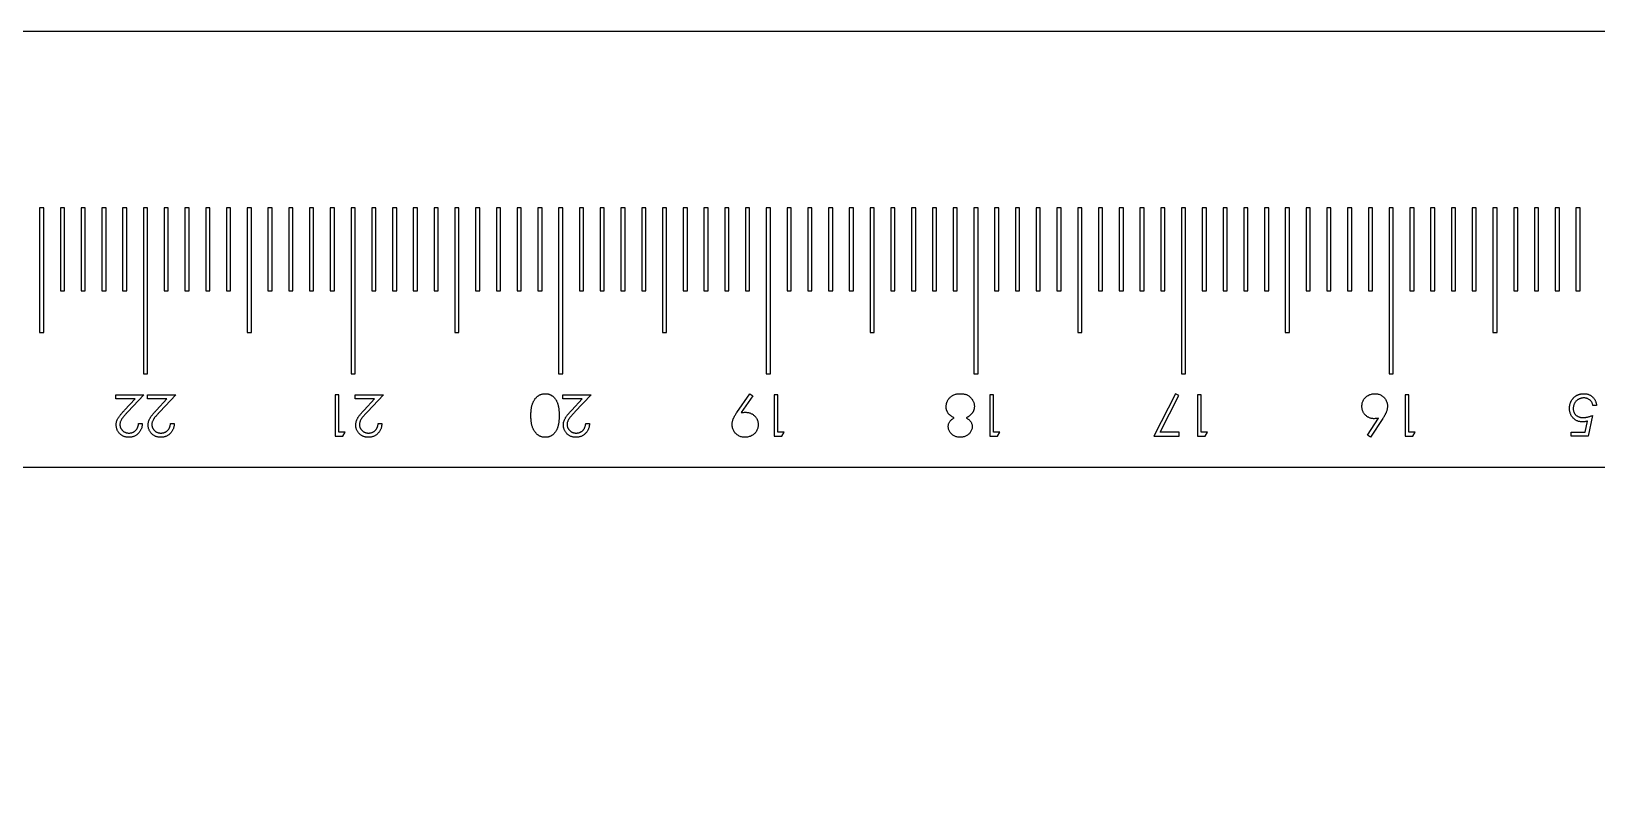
# Model space of a CAD drawing. Header units: millimetres. Extents: x -301 to -1, y -28 to 8.
# Drawn here: x -226.5 to -151.1, y -28.5 to 8.5 of the extents above; entities that cross this region are included whole.
import ezdxf

# ---------------------------------------------------------------- set-up
doc = ezdxf.new("R2010")
doc.units = ezdxf.units.MM
doc.layers.get('0').update_dxf_attribs({"linetype": 'CONTINUOUS'})

msp = doc.modelspace()

# ---------------------------------------------------------------- linework, layer by layer
for p, q in [((-222.436, -9.205), (-222.436, -9)), ((-222.436, -9), (-221.077, -9)), ((-221.077, -9), (-221.853, -9.828)), ((-220.897, -9.205), (-220.897, -9)), ((-220.897, -9), (-219.538, -9)), ((-219.538, -9), (-220.314, -9.828)), ((-210.897, -9.205), (-210.897, -9)), ((-210.897, -9), (-209.538, -9)), ((-209.538, -9), (-210.314, -9.828)), ((-200.897, -9.205), (-200.897, -9)), ((-200.897, -9), (-199.538, -9)), ((-199.538, -9), (-200.314, -9.828)), ((-192.513, -9.849), (-191.897, -8.949)), ((-191.897, -8.949), (-191.754, -9.048)), ((-221.505, -9.205), (-222.436, -9.205)), ((-222.006, -9.739), (-221.505, -9.205)), ((-219.967, -9.205), (-220.897, -9.205)), ((-220.467, -9.739), (-219.967, -9.205)), ((-209.967, -9.205), (-210.897, -9.205)), ((-210.467, -9.739), (-209.967, -9.205)), ((-199.967, -9.205), (-200.897, -9.205)), ((-200.467, -9.739), (-199.967, -9.205)), ((-191.754, -9.048), (-192.31, -9.861)), ((-151.103, -9.513), (-151.282, -9.513)), ((-221.333, -10.385), (-221.154, -10.385)), ((-219.795, -10.385), (-219.615, -10.385)), ((-209.795, -10.385), (-209.615, -10.385)), ((-199.795, -10.385), (-199.615, -10.385)), ((-162.138, -10.943), (-161.61, -10.135)), ((-161.403, -10.139), (-162, -11.051)), ((-151.653, -10.795), (-151.545, -10.269)), ((-151.308, -10), (-151.513, -11)), ((-162, -11.051), (-162.138, -10.943)), ((-152.333, -11), (-152.333, -10.795)), ((-152.333, -10.795), (-151.653, -10.795)), ((-151.513, -11), (-152.333, -11))]:
    msp.add_line(p, q)
for points in [[(-276, -12.5), (-276, -28.5), (-301, -28.5), (-301, -8), (-300.9, -8), (-300.9, 0), (-301, 0), (-301, 8.5), (-1, 8.5), (-1, 0), (-1.1, 0), (-1.1, -8), (-1, -8), (-1, -28.5), (-26, -28.5), (-26, -12.5)], [(-225.9, -6), (-225.9, 0), (-226.1, 0), (-226.1, -6)], [(-224.9, -4), (-224.9, 0), (-225.1, 0), (-225.1, -4)], [(-223.9, -4), (-223.9, 0), (-224.1, 0), (-224.1, -4)], [(-222.9, -4), (-222.9, 0), (-223.1, 0), (-223.1, -4)], [(-221.9, -4), (-221.9, 0), (-222.1, 0), (-222.1, -4)], [(-220.9, -8), (-220.9, 0), (-221.1, 0), (-221.1, -8)], [(-219.9, -4), (-219.9, 0), (-220.1, 0), (-220.1, -4)], [(-218.9, -4), (-218.9, 0), (-219.1, 0), (-219.1, -4)], [(-217.9, -4), (-217.9, 0), (-218.1, 0), (-218.1, -4)], [(-216.9, -4), (-216.9, 0), (-217.1, 0), (-217.1, -4)], [(-215.9, -6), (-215.9, 0), (-216.1, 0), (-216.1, -6)], [(-214.9, -4), (-214.9, 0), (-215.1, 0), (-215.1, -4)], [(-213.9, -4), (-213.9, 0), (-214.1, 0), (-214.1, -4)], [(-212.9, -4), (-212.9, 0), (-213.1, 0), (-213.1, -4)], [(-211.9, -4), (-211.9, 0), (-212.1, 0), (-212.1, -4)], [(-210.9, -8), (-210.9, 0), (-211.1, 0), (-211.1, -8)], [(-209.9, -4), (-209.9, 0), (-210.1, 0), (-210.1, -4)], [(-208.9, -4), (-208.9, 0), (-209.1, 0), (-209.1, -4)], [(-207.9, -4), (-207.9, 0), (-208.1, 0), (-208.1, -4)], [(-206.9, -4), (-206.9, 0), (-207.1, 0), (-207.1, -4)], [(-205.9, -6), (-205.9, 0), (-206.1, 0), (-206.1, -6)], [(-204.9, -4), (-204.9, 0), (-205.1, 0), (-205.1, -4)], [(-203.9, -4), (-203.9, 0), (-204.1, 0), (-204.1, -4)], [(-202.9, -4), (-202.9, 0), (-203.1, 0), (-203.1, -4)], [(-201.9, -4), (-201.9, 0), (-202.1, 0), (-202.1, -4)], [(-200.9, -8), (-200.9, 0), (-201.1, 0), (-201.1, -8)], [(-199.9, -4), (-199.9, 0), (-200.1, 0), (-200.1, -4)], [(-198.9, -4), (-198.9, 0), (-199.1, 0), (-199.1, -4)], [(-197.9, -4), (-197.9, 0), (-198.1, 0), (-198.1, -4)], [(-196.9, -4), (-196.9, 0), (-197.1, 0), (-197.1, -4)], [(-195.9, -6), (-195.9, 0), (-196.1, 0), (-196.1, -6)], [(-194.9, -4), (-194.9, 0), (-195.1, 0), (-195.1, -4)], [(-193.9, -4), (-193.9, 0), (-194.1, 0), (-194.1, -4)], [(-192.9, -4), (-192.9, 0), (-193.1, 0), (-193.1, -4)], [(-191.9, -4), (-191.9, 0), (-192.1, 0), (-192.1, -4)], [(-190.9, -8), (-190.9, 0), (-191.1, 0), (-191.1, -8)], [(-189.9, -4), (-189.9, 0), (-190.1, 0), (-190.1, -4)], [(-188.9, -4), (-188.9, 0), (-189.1, 0), (-189.1, -4)], [(-187.9, -4), (-187.9, 0), (-188.1, 0), (-188.1, -4)], [(-186.9, -4), (-186.9, 0), (-187.1, 0), (-187.1, -4)], [(-185.9, -6), (-185.9, 0), (-186.1, 0), (-186.1, -6)], [(-184.9, -4), (-184.9, 0), (-185.1, 0), (-185.1, -4)], [(-183.9, -4), (-183.9, 0), (-184.1, 0), (-184.1, -4)], [(-182.9, -4), (-182.9, 0), (-183.1, 0), (-183.1, -4)], [(-181.9, -4), (-181.9, 0), (-182.1, 0), (-182.1, -4)], [(-180.9, -8), (-180.9, 0), (-181.1, 0), (-181.1, -8)], [(-179.9, -4), (-179.9, 0), (-180.1, 0), (-180.1, -4)], [(-178.9, -4), (-178.9, 0), (-179.1, 0), (-179.1, -4)], [(-177.9, -4), (-177.9, 0), (-178.1, 0), (-178.1, -4)], [(-176.9, -4), (-176.9, 0), (-177.1, 0), (-177.1, -4)], [(-175.9, -6), (-175.9, 0), (-176.1, 0), (-176.1, -6)], [(-174.9, -4), (-174.9, 0), (-175.1, 0), (-175.1, -4)], [(-173.9, -4), (-173.9, 0), (-174.1, 0), (-174.1, -4)], [(-172.9, -4), (-172.9, 0), (-173.1, 0), (-173.1, -4)], [(-171.9, -4), (-171.9, 0), (-172.1, 0), (-172.1, -4)], [(-170.9, -8), (-170.9, 0), (-171.1, 0), (-171.1, -8)], [(-169.9, -4), (-169.9, 0), (-170.1, 0), (-170.1, -4)], [(-168.9, -4), (-168.9, 0), (-169.1, 0), (-169.1, -4)], [(-167.9, -4), (-167.9, 0), (-168.1, 0), (-168.1, -4)], [(-166.9, -4), (-166.9, 0), (-167.1, 0), (-167.1, -4)], [(-165.9, -6), (-165.9, 0), (-166.1, 0), (-166.1, -6)], [(-164.9, -4), (-164.9, 0), (-165.1, 0), (-165.1, -4)], [(-163.9, -4), (-163.9, 0), (-164.1, 0), (-164.1, -4)], [(-162.9, -4), (-162.9, 0), (-163.1, 0), (-163.1, -4)], [(-161.9, -4), (-161.9, 0), (-162.1, 0), (-162.1, -4)], [(-160.9, -8), (-160.9, 0), (-161.1, 0), (-161.1, -8)], [(-159.9, -4), (-159.9, 0), (-160.1, 0), (-160.1, -4)], [(-158.9, -4), (-158.9, 0), (-159.1, 0), (-159.1, -4)], [(-157.9, -4), (-157.9, 0), (-158.1, 0), (-158.1, -4)], [(-156.9, -4), (-156.9, 0), (-157.1, 0), (-157.1, -4)], [(-155.9, -6), (-155.9, 0), (-156.1, 0), (-156.1, -6)], [(-154.9, -4), (-154.9, 0), (-155.1, 0), (-155.1, -4)], [(-153.9, -4), (-153.9, 0), (-154.1, 0), (-154.1, -4)], [(-152.9, -4), (-152.9, 0), (-153.1, 0), (-153.1, -4)], [(-151.9, -4), (-151.9, 0), (-152.1, 0), (-152.1, -4)], [(-211.502, -11), (-211.385, -10.795), (-211.692, -10.795), (-211.692, -9), (-211.872, -9), (-211.872, -11)], [(-190.348, -11), (-190.231, -10.795), (-190.538, -10.795), (-190.538, -9), (-190.718, -9), (-190.718, -11)], [(-179.964, -11), (-179.846, -10.795), (-180.154, -10.795), (-180.154, -9), (-180.333, -9), (-180.333, -11)], [(-171.205, -11), (-171.205, -10.795), (-172.132, -10.795), (-171.23, -9.034), (-171.385, -8.949), (-172.436, -11)], [(-169.964, -11), (-169.846, -10.795), (-170.154, -10.795), (-170.154, -9), (-170.333, -9), (-170.333, -11)], [(-159.964, -11), (-159.846, -10.795), (-160.154, -10.795), (-160.154, -9), (-160.333, -9), (-160.333, -11)]]:
    msp.add_lwpolyline(points, close=True)
for points, knots in [([(-202.436, -9.999), (-202.436, -9.969), (-202.435, -9.909), (-202.431, -9.822), (-202.424, -9.74), (-202.414, -9.662), (-202.402, -9.589), (-202.386, -9.522), (-202.368, -9.458), (-202.347, -9.4), (-202.323, -9.345), (-202.297, -9.295), (-202.27, -9.247), (-202.24, -9.203), (-202.208, -9.162), (-202.173, -9.126), (-202.136, -9.092), (-202.098, -9.062), (-202.058, -9.035), (-202.017, -9.012), (-201.974, -8.993), (-201.93, -8.977), (-201.886, -8.964), (-201.84, -8.955), (-201.793, -8.949), (-201.762, -8.949), (-201.746, -8.949)], [0, 0, 0, 0, 0.0650633, 0.1267732, 0.1855158, 0.2407647, 0.2929798, 0.3422504, 0.3889193, 0.4327757, 0.4746284, 0.5147747, 0.5536059, 0.5914264, 0.6280281, 0.6638036, 0.6989843, 0.7335915, 0.7676285, 0.8012083, 0.8342638, 0.8669807, 0.8997197, 0.9327019, 0.9661759, 1, 1, 1, 1]), ([(-201.746, -8.949), (-201.73, -8.949), (-201.699, -8.95), (-201.653, -8.955), (-201.608, -8.964), (-201.564, -8.976), (-201.522, -8.991), (-201.48, -9.01), (-201.44, -9.033), (-201.401, -9.058), (-201.364, -9.088), (-201.329, -9.12), (-201.296, -9.157), (-201.265, -9.196), (-201.236, -9.239), (-201.209, -9.285), (-201.184, -9.335), (-201.162, -9.388), (-201.142, -9.446), (-201.124, -9.509), (-201.11, -9.578), (-201.098, -9.651), (-201.088, -9.731), (-201.082, -9.815), (-201.077, -9.906), (-201.077, -9.967), (-201.077, -9.999)], [0, 0, 0, 0, 0.033787, 0.066622, 0.099285, 0.131361, 0.163585, 0.196104, 0.228902, 0.262158, 0.295991, 0.330218, 0.36506, 0.400951, 0.43762, 0.475708, 0.515381, 0.556414, 0.599765, 0.646424, 0.696431, 0.749782, 0.806573, 0.867436, 0.931887, 1, 1, 1, 1]), ([(-182.284, -9.168), (-182.269, -9.151), (-182.237, -9.116), (-182.183, -9.071), (-182.123, -9.033), (-182.059, -9.002), (-181.989, -8.978), (-181.915, -8.961), (-181.836, -8.951), (-181.782, -8.949), (-181.754, -8.949)], [0, 0, 0, 0, 0.119283, 0.237093, 0.354796, 0.474576, 0.59746, 0.724926, 0.858883, 1, 1, 1, 1]), ([(-181.754, -8.949), (-181.727, -8.949), (-181.674, -8.951), (-181.598, -8.959), (-181.527, -8.975), (-181.461, -8.995), (-181.4, -9.022), (-181.345, -9.056), (-181.293, -9.095), (-181.248, -9.141), (-181.208, -9.189), (-181.173, -9.239), (-181.144, -9.291), (-181.119, -9.343), (-181.1, -9.397), (-181.087, -9.453), (-181.079, -9.509), (-181.077, -9.547), (-181.077, -9.566)], [0, 0, 0, 0, 0.078556, 0.152863, 0.22356, 0.290375, 0.355403, 0.418291, 0.480389, 0.543073, 0.604924, 0.664398, 0.721943, 0.778375, 0.83383, 0.888861, 0.944089, 1, 1, 1, 1]), ([(-162.41, -9.561), (-162.409, -9.533), (-162.408, -9.478), (-162.392, -9.398), (-162.367, -9.322), (-162.332, -9.25), (-162.288, -9.184), (-162.234, -9.125), (-162.173, -9.073), (-162.103, -9.029), (-162.029, -8.993), (-161.95, -8.968), (-161.869, -8.952), (-161.813, -8.95), (-161.785, -8.949)], [0, 0, 0, 0, 0.0859479, 0.1691252, 0.2503991, 0.3322897, 0.4133643, 0.4941723, 0.5760217, 0.660757, 0.7457831, 0.8300436, 0.9140275, 1, 1, 1, 1]), ([(-161.785, -8.949), (-161.758, -8.95), (-161.705, -8.951), (-161.627, -8.967), (-161.551, -8.992), (-161.48, -9.026), (-161.413, -9.07), (-161.354, -9.122), (-161.301, -9.182), (-161.258, -9.25), (-161.224, -9.323), (-161.198, -9.399), (-161.183, -9.477), (-161.181, -9.531), (-161.179, -9.558)], [0, 0, 0, 0, 0.084335, 0.167052, 0.249566, 0.33274, 0.415915, 0.497828, 0.580373, 0.6646, 0.749467, 0.83251, 0.915639, 1, 1, 1, 1]), ([(-152.41, -9.653), (-152.41, -9.637), (-152.409, -9.605), (-152.405, -9.557), (-152.398, -9.51), (-152.388, -9.464), (-152.375, -9.419), (-152.359, -9.375), (-152.34, -9.332), (-152.319, -9.29), (-152.296, -9.25), (-152.27, -9.212), (-152.242, -9.177), (-152.212, -9.144), (-152.18, -9.113), (-152.146, -9.085), (-152.11, -9.059), (-152.072, -9.036), (-152.033, -9.015), (-151.991, -8.998), (-151.949, -8.983), (-151.904, -8.97), (-151.859, -8.961), (-151.811, -8.954), (-151.763, -8.949), (-151.729, -8.949), (-151.713, -8.949)], [0, 0, 0, 0, 0.044014, 0.087434, 0.130118, 0.172554, 0.214555, 0.256298, 0.298438, 0.340849, 0.382715, 0.423924, 0.464246, 0.504074, 0.543862, 0.583567, 0.623094, 0.663229, 0.703551, 0.743938, 0.784541, 0.82575, 0.867757, 0.910745, 0.954914, 1, 1, 1, 1]), ([(-151.713, -8.949), (-151.693, -8.949), (-151.654, -8.95), (-151.596, -8.958), (-151.541, -8.97), (-151.488, -8.987), (-151.438, -9.009), (-151.39, -9.037), (-151.344, -9.068), (-151.301, -9.105), (-151.262, -9.146), (-151.227, -9.19), (-151.195, -9.237), (-151.168, -9.286), (-151.145, -9.339), (-151.127, -9.394), (-151.112, -9.452), (-151.106, -9.492), (-151.103, -9.513)], [0, 0, 0, 0, 0.0654211, 0.1287084, 0.1902361, 0.2507244, 0.3106372, 0.3707664, 0.4316147, 0.493523, 0.5558835, 0.6173424, 0.678668, 0.7407114, 0.8029854, 0.8668026, 0.9323472, 1, 1, 1, 1]), ([(-222.41, -10.457), (-222.409, -10.429), (-222.407, -10.374), (-222.391, -10.293), (-222.365, -10.214), (-222.334, -10.151), (-222.303, -10.1), (-222.275, -10.058), (-222.242, -10.012), (-222.204, -9.964), (-222.162, -9.912), (-222.114, -9.857), (-222.062, -9.799), (-222.025, -9.76), (-222.006, -9.739)], [0, 0, 0, 0, 0.098702, 0.195672, 0.292422, 0.391343, 0.444462, 0.504229, 0.570352, 0.642546, 0.722288, 0.807921, 0.90047, 1, 1, 1, 1]), ([(-220.872, -10.457), (-220.871, -10.429), (-220.869, -10.374), (-220.853, -10.293), (-220.827, -10.214), (-220.796, -10.151), (-220.765, -10.1), (-220.737, -10.058), (-220.704, -10.012), (-220.666, -9.964), (-220.623, -9.912), (-220.576, -9.857), (-220.523, -9.799), (-220.486, -9.76), (-220.467, -9.739)], [0, 0, 0, 0, 0.098702, 0.195672, 0.292422, 0.391343, 0.444462, 0.504229, 0.570352, 0.642546, 0.722288, 0.807921, 0.90047, 1, 1, 1, 1]), ([(-210.872, -10.457), (-210.871, -10.429), (-210.869, -10.374), (-210.853, -10.293), (-210.827, -10.214), (-210.796, -10.151), (-210.765, -10.1), (-210.737, -10.058), (-210.704, -10.012), (-210.666, -9.964), (-210.623, -9.912), (-210.576, -9.857), (-210.523, -9.799), (-210.486, -9.76), (-210.467, -9.739)], [0, 0, 0, 0, 0.098702, 0.195672, 0.292422, 0.391343, 0.444462, 0.504229, 0.570352, 0.642546, 0.722288, 0.807921, 0.90047, 1, 1, 1, 1]), ([(-200.872, -10.457), (-200.871, -10.429), (-200.869, -10.374), (-200.853, -10.293), (-200.827, -10.214), (-200.796, -10.151), (-200.765, -10.1), (-200.737, -10.058), (-200.704, -10.012), (-200.666, -9.964), (-200.623, -9.912), (-200.576, -9.857), (-200.523, -9.799), (-200.486, -9.76), (-200.467, -9.739)], [0, 0, 0, 0, 0.098702, 0.195672, 0.292422, 0.391343, 0.444462, 0.504229, 0.570352, 0.642546, 0.722288, 0.807921, 0.90047, 1, 1, 1, 1]), ([(-182.436, -9.583), (-182.435, -9.563), (-182.435, -9.525), (-182.427, -9.469), (-182.416, -9.414), (-182.399, -9.361), (-182.377, -9.31), (-182.351, -9.261), (-182.321, -9.213), (-182.297, -9.183), (-182.284, -9.168)], [0, 0, 0, 0, 0.128158, 0.253673, 0.377325, 0.499385, 0.622918, 0.745839, 0.871395, 1, 1, 1, 1]), ([(-182.049, -10.114), (-182.066, -10.106), (-182.098, -10.089), (-182.143, -10.062), (-182.185, -10.034), (-182.223, -10.006), (-182.259, -9.976), (-182.29, -9.945), (-182.319, -9.914), (-182.344, -9.881), (-182.365, -9.848), (-182.384, -9.813), (-182.4, -9.778), (-182.413, -9.741), (-182.424, -9.703), (-182.431, -9.664), (-182.435, -9.623), (-182.436, -9.596), (-182.436, -9.583)], [0, 0, 0, 0, 0.0795248, 0.1551, 0.2272198, 0.2959105, 0.3620559, 0.4255201, 0.4858127, 0.5444947, 0.6014596, 0.6578406, 0.7139745, 0.769468, 0.82613, 0.8828854, 0.9407009, 1, 1, 1, 1]), ([(-181.077, -9.566), (-181.077, -9.58), (-181.078, -9.608), (-181.082, -9.649), (-181.09, -9.689), (-181.1, -9.728), (-181.113, -9.765), (-181.129, -9.802), (-181.148, -9.838), (-181.17, -9.873), (-181.195, -9.906), (-181.224, -9.939), (-181.256, -9.97), (-181.292, -10.001), (-181.332, -10.031), (-181.375, -10.06), (-181.422, -10.088), (-181.455, -10.105), (-181.472, -10.114)], [0, 0, 0, 0, 0.058854, 0.116315, 0.172675, 0.22878, 0.28458, 0.340257, 0.39663, 0.453507, 0.512318, 0.572648, 0.636022, 0.702363, 0.771483, 0.844184, 0.92007, 1, 1, 1, 1]), ([(-161.817, -10.154), (-161.837, -10.153), (-161.877, -10.152), (-161.936, -10.144), (-161.992, -10.131), (-162.046, -10.112), (-162.098, -10.088), (-162.147, -10.058), (-162.194, -10.023), (-162.238, -9.983), (-162.278, -9.94), (-162.314, -9.893), (-162.344, -9.844), (-162.368, -9.792), (-162.387, -9.738), (-162.4, -9.681), (-162.409, -9.622), (-162.41, -9.582), (-162.41, -9.561)], [0, 0, 0, 0, 0.065231, 0.128405, 0.190067, 0.250943, 0.311546, 0.372863, 0.435024, 0.499072, 0.563091, 0.62551, 0.68668, 0.747283, 0.808563, 0.870742, 0.934341, 1, 1, 1, 1]), ([(-161.179, -9.558), (-161.18, -9.578), (-161.182, -9.62), (-161.191, -9.684), (-161.207, -9.749), (-161.224, -9.804), (-161.242, -9.85), (-161.257, -9.886), (-161.276, -9.924), (-161.297, -9.964), (-161.32, -10.005), (-161.345, -10.048), (-161.373, -10.093), (-161.393, -10.123), (-161.403, -10.139)], [0, 0, 0, 0, 0.097818, 0.199726, 0.305276, 0.415811, 0.474472, 0.537274, 0.603657, 0.674299, 0.749834, 0.828598, 0.912378, 1, 1, 1, 1]), ([(-151.781, -10.308), (-151.803, -10.307), (-151.847, -10.306), (-151.911, -10.297), (-151.973, -10.283), (-152.031, -10.263), (-152.086, -10.237), (-152.138, -10.205), (-152.187, -10.168), (-152.233, -10.124), (-152.275, -10.077), (-152.311, -10.026), (-152.342, -9.972), (-152.367, -9.915), (-152.387, -9.854), (-152.4, -9.79), (-152.409, -9.723), (-152.41, -9.677), (-152.41, -9.653)], [0, 0, 0, 0, 0.065808, 0.129394, 0.190894, 0.251281, 0.310815, 0.370371, 0.430768, 0.492881, 0.555104, 0.616067, 0.677256, 0.73826, 0.800762, 0.864778, 0.931045, 1, 1, 1, 1]), ([(-151.723, -9.154), (-151.74, -9.154), (-151.774, -9.155), (-151.824, -9.162), (-151.871, -9.173), (-151.917, -9.19), (-151.962, -9.21), (-152.003, -9.235), (-152.044, -9.265), (-152.082, -9.298), (-152.117, -9.335), (-152.147, -9.375), (-152.173, -9.417), (-152.194, -9.462), (-152.211, -9.508), (-152.222, -9.557), (-152.229, -9.608), (-152.23, -9.643), (-152.231, -9.661)], [0, 0, 0, 0, 0.064207, 0.126425, 0.18768, 0.248216, 0.308305, 0.369661, 0.431699, 0.495947, 0.559758, 0.622295, 0.683911, 0.745092, 0.80674, 0.869087, 0.93329, 1, 1, 1, 1]), ([(-152.231, -9.661), (-152.23, -9.677), (-152.23, -9.709), (-152.224, -9.754), (-152.213, -9.798), (-152.199, -9.839), (-152.18, -9.878), (-152.158, -9.915), (-152.131, -9.949), (-152.1, -9.981), (-152.066, -10.01), (-152.028, -10.034), (-151.988, -10.055), (-151.946, -10.073), (-151.9, -10.086), (-151.852, -10.096), (-151.801, -10.101), (-151.766, -10.102), (-151.748, -10.103)], [0, 0, 0, 0, 0.065351, 0.127916, 0.18836, 0.247216, 0.30563, 0.36377, 0.422661, 0.482687, 0.5433, 0.604118, 0.664965, 0.727413, 0.791468, 0.858055, 0.927037, 1, 1, 1, 1]), ([(-151.282, -9.513), (-151.286, -9.494), (-151.295, -9.457), (-151.314, -9.406), (-151.336, -9.36), (-151.363, -9.319), (-151.396, -9.283), (-151.433, -9.251), (-151.474, -9.223), (-151.52, -9.199), (-151.568, -9.178), (-151.619, -9.165), (-151.671, -9.155), (-151.706, -9.154), (-151.723, -9.154)], [0, 0, 0, 0, 0.094687, 0.181994, 0.264377, 0.34218, 0.418618, 0.496509, 0.577369, 0.661511, 0.746733, 0.831258, 0.915206, 1, 1, 1, 1]), ([(-221.806, -11.051), (-221.828, -11.051), (-221.871, -11.05), (-221.934, -11.041), (-221.994, -11.028), (-222.051, -11.008), (-222.104, -10.983), (-222.154, -10.952), (-222.201, -10.917), (-222.244, -10.875), (-222.283, -10.83), (-222.317, -10.782), (-222.346, -10.733), (-222.37, -10.682), (-222.387, -10.628), (-222.401, -10.573), (-222.408, -10.515), (-222.41, -10.477), (-222.41, -10.457)], [0, 0, 0, 0, 0.069475, 0.136517, 0.200789, 0.26383, 0.325735, 0.387291, 0.449509, 0.512968, 0.576275, 0.63758, 0.697903, 0.757172, 0.816599, 0.876653, 0.93729, 1, 1, 1, 1]), ([(-221.853, -9.828), (-221.871, -9.847), (-221.908, -9.885), (-221.959, -9.941), (-222.005, -9.992), (-222.046, -10.039), (-222.082, -10.083), (-222.113, -10.122), (-222.138, -10.158), (-222.165, -10.199), (-222.192, -10.25), (-222.214, -10.312), (-222.228, -10.376), (-222.23, -10.419), (-222.231, -10.441)], [0, 0, 0, 0, 0.110803, 0.212829, 0.306101, 0.390647, 0.466924, 0.534481, 0.593587, 0.644557, 0.7362, 0.825024, 0.911986, 1, 1, 1, 1]), ([(-222.231, -10.441), (-222.23, -10.454), (-222.23, -10.481), (-222.223, -10.521), (-222.214, -10.559), (-222.2, -10.595), (-222.182, -10.631), (-222.16, -10.664), (-222.135, -10.696), (-222.105, -10.727), (-222.073, -10.755), (-222.039, -10.779), (-222.003, -10.8), (-221.965, -10.817), (-221.926, -10.83), (-221.884, -10.839), (-221.841, -10.845), (-221.812, -10.846), (-221.797, -10.846)], [0, 0, 0, 0, 0.061965, 0.122122, 0.180988, 0.239933, 0.299906, 0.359989, 0.421776, 0.486576, 0.551535, 0.615018, 0.677259, 0.73973, 0.80305, 0.866495, 0.931973, 1, 1, 1, 1]), ([(-221.154, -10.385), (-221.155, -10.408), (-221.157, -10.455), (-221.168, -10.523), (-221.183, -10.589), (-221.205, -10.65), (-221.232, -10.709), (-221.265, -10.764), (-221.303, -10.816), (-221.347, -10.864), (-221.394, -10.908), (-221.445, -10.947), (-221.499, -10.979), (-221.555, -11.006), (-221.614, -11.026), (-221.675, -11.041), (-221.74, -11.05), (-221.784, -11.051), (-221.806, -11.051)], [0, 0, 0, 0, 0.068791, 0.135103, 0.198979, 0.261904, 0.323495, 0.385195, 0.446969, 0.509765, 0.572251, 0.633405, 0.693251, 0.752583, 0.812579, 0.873275, 0.93555, 1, 1, 1, 1]), ([(-221.797, -10.846), (-221.781, -10.846), (-221.751, -10.845), (-221.705, -10.839), (-221.662, -10.83), (-221.621, -10.816), (-221.582, -10.8), (-221.545, -10.779), (-221.51, -10.754), (-221.477, -10.725), (-221.447, -10.694), (-221.421, -10.658), (-221.398, -10.62), (-221.377, -10.579), (-221.361, -10.535), (-221.348, -10.487), (-221.338, -10.437), (-221.335, -10.402), (-221.333, -10.385)], [0, 0, 0, 0, 0.064439, 0.126547, 0.186887, 0.245878, 0.304041, 0.362191, 0.420976, 0.48066, 0.5406, 0.600689, 0.661936, 0.724443, 0.789038, 0.856314, 0.926352, 1, 1, 1, 1]), ([(-220.268, -11.051), (-220.29, -11.051), (-220.333, -11.05), (-220.396, -11.041), (-220.455, -11.028), (-220.512, -11.008), (-220.565, -10.983), (-220.615, -10.952), (-220.663, -10.917), (-220.705, -10.875), (-220.744, -10.83), (-220.778, -10.782), (-220.807, -10.733), (-220.831, -10.682), (-220.849, -10.628), (-220.862, -10.573), (-220.87, -10.515), (-220.871, -10.477), (-220.872, -10.457)], [0, 0, 0, 0, 0.069475, 0.136517, 0.200789, 0.26383, 0.325735, 0.387291, 0.449509, 0.512968, 0.576275, 0.63758, 0.697903, 0.757172, 0.816599, 0.876653, 0.93729, 1, 1, 1, 1]), ([(-220.314, -9.828), (-220.333, -9.847), (-220.369, -9.885), (-220.421, -9.941), (-220.467, -9.992), (-220.508, -10.039), (-220.543, -10.083), (-220.574, -10.122), (-220.6, -10.158), (-220.627, -10.199), (-220.653, -10.25), (-220.676, -10.312), (-220.69, -10.376), (-220.691, -10.419), (-220.692, -10.441)], [0, 0, 0, 0, 0.110803, 0.212829, 0.306101, 0.390647, 0.466924, 0.534481, 0.593587, 0.644557, 0.7362, 0.825024, 0.911986, 1, 1, 1, 1]), ([(-220.692, -10.441), (-220.692, -10.454), (-220.691, -10.481), (-220.685, -10.521), (-220.675, -10.559), (-220.662, -10.595), (-220.644, -10.631), (-220.622, -10.664), (-220.596, -10.696), (-220.567, -10.727), (-220.535, -10.755), (-220.501, -10.779), (-220.465, -10.8), (-220.427, -10.817), (-220.387, -10.83), (-220.346, -10.839), (-220.303, -10.845), (-220.273, -10.846), (-220.258, -10.846)], [0, 0, 0, 0, 0.061965, 0.122122, 0.180988, 0.239933, 0.299906, 0.359989, 0.421776, 0.486576, 0.551535, 0.615018, 0.677259, 0.73973, 0.80305, 0.866495, 0.931973, 1, 1, 1, 1]), ([(-219.615, -10.385), (-219.617, -10.408), (-219.619, -10.455), (-219.63, -10.523), (-219.645, -10.589), (-219.667, -10.65), (-219.694, -10.709), (-219.726, -10.764), (-219.765, -10.816), (-219.808, -10.864), (-219.855, -10.908), (-219.906, -10.947), (-219.96, -10.979), (-220.016, -11.006), (-220.075, -11.026), (-220.137, -11.041), (-220.201, -11.05), (-220.245, -11.051), (-220.268, -11.051)], [0, 0, 0, 0, 0.068791, 0.135103, 0.198979, 0.261904, 0.323495, 0.385195, 0.446969, 0.509765, 0.572251, 0.633405, 0.693251, 0.752583, 0.812579, 0.873275, 0.93555, 1, 1, 1, 1]), ([(-220.258, -10.846), (-220.243, -10.846), (-220.212, -10.845), (-220.167, -10.839), (-220.124, -10.83), (-220.083, -10.816), (-220.044, -10.8), (-220.007, -10.779), (-219.972, -10.754), (-219.939, -10.725), (-219.909, -10.694), (-219.882, -10.658), (-219.859, -10.62), (-219.839, -10.579), (-219.822, -10.535), (-219.81, -10.487), (-219.8, -10.437), (-219.797, -10.402), (-219.795, -10.385)], [0, 0, 0, 0, 0.064439, 0.126547, 0.186887, 0.245878, 0.304041, 0.362191, 0.420976, 0.48066, 0.5406, 0.600689, 0.661936, 0.724443, 0.789038, 0.856314, 0.926352, 1, 1, 1, 1]), ([(-210.268, -11.051), (-210.29, -11.051), (-210.333, -11.05), (-210.396, -11.041), (-210.455, -11.028), (-210.512, -11.008), (-210.565, -10.983), (-210.615, -10.952), (-210.663, -10.917), (-210.705, -10.875), (-210.744, -10.83), (-210.778, -10.782), (-210.807, -10.733), (-210.831, -10.682), (-210.849, -10.628), (-210.862, -10.573), (-210.87, -10.515), (-210.871, -10.477), (-210.872, -10.457)], [0, 0, 0, 0, 0.069475, 0.136517, 0.200789, 0.26383, 0.325735, 0.387291, 0.449509, 0.512968, 0.576275, 0.63758, 0.697903, 0.757172, 0.816599, 0.876653, 0.93729, 1, 1, 1, 1]), ([(-210.314, -9.828), (-210.333, -9.847), (-210.369, -9.885), (-210.421, -9.941), (-210.467, -9.992), (-210.508, -10.039), (-210.543, -10.083), (-210.574, -10.122), (-210.6, -10.158), (-210.627, -10.199), (-210.653, -10.25), (-210.676, -10.312), (-210.69, -10.376), (-210.691, -10.419), (-210.692, -10.441)], [0, 0, 0, 0, 0.110803, 0.212829, 0.306101, 0.390647, 0.466924, 0.534481, 0.593587, 0.644557, 0.7362, 0.825024, 0.911986, 1, 1, 1, 1]), ([(-210.692, -10.441), (-210.692, -10.454), (-210.691, -10.481), (-210.685, -10.521), (-210.675, -10.559), (-210.662, -10.595), (-210.644, -10.631), (-210.622, -10.664), (-210.596, -10.696), (-210.567, -10.727), (-210.535, -10.755), (-210.501, -10.779), (-210.465, -10.8), (-210.427, -10.817), (-210.387, -10.83), (-210.346, -10.839), (-210.303, -10.845), (-210.273, -10.846), (-210.258, -10.846)], [0, 0, 0, 0, 0.061965, 0.122122, 0.180988, 0.239933, 0.299906, 0.359989, 0.421776, 0.486576, 0.551535, 0.615018, 0.677259, 0.73973, 0.80305, 0.866495, 0.931973, 1, 1, 1, 1]), ([(-209.615, -10.385), (-209.617, -10.408), (-209.619, -10.455), (-209.63, -10.523), (-209.645, -10.589), (-209.667, -10.65), (-209.694, -10.709), (-209.726, -10.764), (-209.765, -10.816), (-209.808, -10.864), (-209.855, -10.908), (-209.906, -10.947), (-209.96, -10.979), (-210.016, -11.006), (-210.075, -11.026), (-210.137, -11.041), (-210.201, -11.05), (-210.245, -11.051), (-210.268, -11.051)], [0, 0, 0, 0, 0.068791, 0.135103, 0.198979, 0.261904, 0.323495, 0.385195, 0.446969, 0.509765, 0.572251, 0.633405, 0.693251, 0.752583, 0.812579, 0.873275, 0.93555, 1, 1, 1, 1]), ([(-210.258, -10.846), (-210.243, -10.846), (-210.212, -10.845), (-210.167, -10.839), (-210.124, -10.83), (-210.083, -10.816), (-210.044, -10.8), (-210.007, -10.779), (-209.972, -10.754), (-209.939, -10.725), (-209.909, -10.694), (-209.882, -10.658), (-209.859, -10.62), (-209.839, -10.579), (-209.822, -10.535), (-209.81, -10.487), (-209.8, -10.437), (-209.797, -10.402), (-209.795, -10.385)], [0, 0, 0, 0, 0.064439, 0.126547, 0.186887, 0.245878, 0.304041, 0.362191, 0.420976, 0.48066, 0.5406, 0.600689, 0.661936, 0.724443, 0.789038, 0.856314, 0.926352, 1, 1, 1, 1]), ([(-201.746, -11.051), (-201.762, -11.051), (-201.793, -11.05), (-201.84, -11.045), (-201.886, -11.036), (-201.93, -11.024), (-201.973, -11.008), (-202.016, -10.989), (-202.057, -10.966), (-202.097, -10.939), (-202.135, -10.91), (-202.171, -10.876), (-202.205, -10.839), (-202.238, -10.799), (-202.268, -10.755), (-202.296, -10.707), (-202.321, -10.656), (-202.346, -10.602), (-202.367, -10.543), (-202.386, -10.479), (-202.401, -10.411), (-202.414, -10.338), (-202.424, -10.26), (-202.431, -10.177), (-202.435, -10.09), (-202.436, -10.03), (-202.436, -9.999)], [0, 0, 0, 0, 0.033788, 0.067194, 0.099862, 0.132567, 0.165151, 0.197913, 0.231319, 0.265083, 0.299255, 0.334399, 0.369943, 0.406284, 0.444064, 0.482998, 0.523354, 0.565537, 0.609613, 0.656391, 0.705885, 0.758325, 0.813832, 0.872795, 0.934722, 1, 1, 1, 1]), ([(-201.077, -9.999), (-201.077, -10.031), (-201.077, -10.094), (-201.082, -10.184), (-201.088, -10.269), (-201.097, -10.349), (-201.109, -10.423), (-201.124, -10.491), (-201.141, -10.554), (-201.16, -10.611), (-201.183, -10.664), (-201.207, -10.713), (-201.234, -10.759), (-201.263, -10.802), (-201.294, -10.841), (-201.327, -10.878), (-201.362, -10.91), (-201.4, -10.94), (-201.439, -10.966), (-201.479, -10.989), (-201.521, -11.008), (-201.564, -11.024), (-201.608, -11.036), (-201.653, -11.045), (-201.699, -11.05), (-201.73, -11.051), (-201.746, -11.051)], [0, 0, 0, 0, 0.068595, 0.133246, 0.194313, 0.251279, 0.304513, 0.354235, 0.400481, 0.443411, 0.484015, 0.523252, 0.561042, 0.5979, 0.633518, 0.668314, 0.702496, 0.736685, 0.770293, 0.803437, 0.835913, 0.86846, 0.900847, 0.933467, 0.966258, 1, 1, 1, 1]), ([(-200.268, -11.051), (-200.29, -11.051), (-200.333, -11.05), (-200.396, -11.041), (-200.455, -11.028), (-200.512, -11.008), (-200.565, -10.983), (-200.615, -10.952), (-200.663, -10.917), (-200.705, -10.875), (-200.744, -10.83), (-200.778, -10.782), (-200.807, -10.733), (-200.831, -10.682), (-200.849, -10.628), (-200.862, -10.573), (-200.87, -10.515), (-200.871, -10.477), (-200.872, -10.457)], [0, 0, 0, 0, 0.069475, 0.136517, 0.200789, 0.26383, 0.325735, 0.387291, 0.449509, 0.512968, 0.576275, 0.63758, 0.697903, 0.757172, 0.816599, 0.876653, 0.93729, 1, 1, 1, 1]), ([(-200.314, -9.828), (-200.333, -9.847), (-200.369, -9.885), (-200.421, -9.941), (-200.467, -9.992), (-200.508, -10.039), (-200.543, -10.083), (-200.574, -10.122), (-200.6, -10.158), (-200.627, -10.199), (-200.653, -10.25), (-200.676, -10.312), (-200.69, -10.376), (-200.691, -10.419), (-200.692, -10.441)], [0, 0, 0, 0, 0.110803, 0.212829, 0.306101, 0.390647, 0.466924, 0.534481, 0.593587, 0.644557, 0.7362, 0.825024, 0.911986, 1, 1, 1, 1]), ([(-200.692, -10.441), (-200.692, -10.454), (-200.691, -10.481), (-200.685, -10.521), (-200.675, -10.559), (-200.662, -10.595), (-200.644, -10.631), (-200.622, -10.664), (-200.596, -10.696), (-200.567, -10.727), (-200.535, -10.755), (-200.501, -10.779), (-200.465, -10.8), (-200.427, -10.817), (-200.387, -10.83), (-200.346, -10.839), (-200.303, -10.845), (-200.273, -10.846), (-200.258, -10.846)], [0, 0, 0, 0, 0.061965, 0.122122, 0.180988, 0.239933, 0.299906, 0.359989, 0.421776, 0.486576, 0.551535, 0.615018, 0.677259, 0.73973, 0.80305, 0.866495, 0.931973, 1, 1, 1, 1]), ([(-199.615, -10.385), (-199.617, -10.408), (-199.619, -10.455), (-199.63, -10.523), (-199.645, -10.589), (-199.667, -10.65), (-199.694, -10.709), (-199.726, -10.764), (-199.765, -10.816), (-199.808, -10.864), (-199.855, -10.908), (-199.906, -10.947), (-199.96, -10.979), (-200.016, -11.006), (-200.075, -11.026), (-200.137, -11.041), (-200.201, -11.05), (-200.245, -11.051), (-200.268, -11.051)], [0, 0, 0, 0, 0.068791, 0.135103, 0.198979, 0.261904, 0.323495, 0.385195, 0.446969, 0.509765, 0.572251, 0.633405, 0.693251, 0.752583, 0.812579, 0.873275, 0.93555, 1, 1, 1, 1]), ([(-200.258, -10.846), (-200.243, -10.846), (-200.212, -10.845), (-200.167, -10.839), (-200.124, -10.83), (-200.083, -10.816), (-200.044, -10.8), (-200.007, -10.779), (-199.972, -10.754), (-199.939, -10.725), (-199.909, -10.694), (-199.882, -10.658), (-199.859, -10.62), (-199.839, -10.579), (-199.822, -10.535), (-199.81, -10.487), (-199.8, -10.437), (-199.797, -10.402), (-199.795, -10.385)], [0, 0, 0, 0, 0.064439, 0.126547, 0.186887, 0.245878, 0.304041, 0.362191, 0.420976, 0.48066, 0.5406, 0.600689, 0.661936, 0.724443, 0.789038, 0.856314, 0.926352, 1, 1, 1, 1]), ([(-192.744, -10.437), (-192.743, -10.416), (-192.742, -10.373), (-192.732, -10.308), (-192.716, -10.242), (-192.697, -10.187), (-192.68, -10.14), (-192.663, -10.104), (-192.644, -10.066), (-192.623, -10.026), (-192.599, -9.984), (-192.573, -9.941), (-192.544, -9.895), (-192.524, -9.865), (-192.513, -9.849)], [0, 0, 0, 0, 0.09832, 0.199417, 0.305603, 0.416162, 0.474582, 0.537006, 0.603857, 0.67409, 0.749417, 0.828253, 0.912054, 1, 1, 1, 1]), ([(-192.124, -11.051), (-192.152, -11.05), (-192.206, -11.048), (-192.287, -11.033), (-192.364, -11.008), (-192.437, -10.972), (-192.505, -10.928), (-192.566, -10.875), (-192.619, -10.814), (-192.663, -10.746), (-192.699, -10.673), (-192.725, -10.596), (-192.741, -10.517), (-192.743, -10.464), (-192.744, -10.437)], [0, 0, 0, 0, 0.085532, 0.169003, 0.251943, 0.335682, 0.419409, 0.501265, 0.583703, 0.668, 0.751919, 0.834598, 0.916526, 1, 1, 1, 1]), ([(-192.31, -9.861), (-192.275, -9.857), (-192.205, -9.848), (-192.134, -9.847), (-192.1, -9.846)], [0, 0, 0, 0, 0.507858, 1, 1, 1, 1]), ([(-191.487, -10.439), (-191.488, -10.467), (-191.49, -10.522), (-191.506, -10.602), (-191.532, -10.678), (-191.567, -10.749), (-191.613, -10.815), (-191.667, -10.874), (-191.73, -10.926), (-191.801, -10.97), (-191.877, -11.006), (-191.957, -11.033), (-192.039, -11.048), (-192.096, -11.05), (-192.124, -11.051)], [0, 0, 0, 0, 0.085249, 0.167327, 0.248175, 0.328829, 0.409908, 0.490584, 0.572993, 0.658265, 0.744222, 0.82906, 0.913938, 1, 1, 1, 1]), ([(-192.1, -9.846), (-192.079, -9.847), (-192.038, -9.848), (-191.977, -9.856), (-191.919, -9.869), (-191.863, -9.888), (-191.81, -9.912), (-191.759, -9.942), (-191.71, -9.977), (-191.665, -10.017), (-191.624, -10.06), (-191.587, -10.107), (-191.556, -10.156), (-191.531, -10.208), (-191.511, -10.262), (-191.497, -10.319), (-191.489, -10.378), (-191.488, -10.418), (-191.487, -10.439)], [0, 0, 0, 0, 0.0662949, 0.1301311, 0.1928622, 0.25436, 0.3159098, 0.3773381, 0.4402053, 0.5041751, 0.5680336, 0.6302277, 0.6908615, 0.7514218, 0.8114657, 0.8727505, 0.9353907, 1, 1, 1, 1]), ([(-182.333, -10.532), (-182.333, -10.511), (-182.331, -10.468), (-182.317, -10.406), (-182.295, -10.348), (-182.263, -10.293), (-182.223, -10.242), (-182.173, -10.195), (-182.115, -10.152), (-182.072, -10.127), (-182.049, -10.114)], [0, 0, 0, 0, 0.121904, 0.239413, 0.35541, 0.472091, 0.592859, 0.718703, 0.854892, 1, 1, 1, 1]), ([(-181.766, -11.051), (-181.791, -11.05), (-181.841, -11.049), (-181.915, -11.035), (-181.985, -11.013), (-182.053, -10.982), (-182.115, -10.944), (-182.17, -10.898), (-182.219, -10.846), (-182.259, -10.789), (-182.293, -10.728), (-182.316, -10.664), (-182.331, -10.599), (-182.332, -10.555), (-182.333, -10.532)], [0, 0, 0, 0, 0.08941, 0.176306, 0.262626, 0.349446, 0.435498, 0.518928, 0.601355, 0.684256, 0.765807, 0.844877, 0.92228, 1, 1, 1, 1]), ([(-181.179, -10.538), (-181.18, -10.559), (-181.182, -10.602), (-181.197, -10.666), (-181.222, -10.729), (-181.256, -10.79), (-181.298, -10.848), (-181.348, -10.899), (-181.406, -10.945), (-181.47, -10.983), (-181.539, -11.014), (-181.612, -11.035), (-181.688, -11.049), (-181.74, -11.05), (-181.766, -11.051)], [0, 0, 0, 0, 0.074058, 0.14887, 0.226668, 0.307735, 0.391157, 0.473929, 0.557928, 0.644989, 0.733364, 0.821092, 0.909287, 1, 1, 1, 1]), ([(-181.472, -10.114), (-181.448, -10.127), (-181.403, -10.151), (-181.344, -10.196), (-181.293, -10.245), (-181.252, -10.299), (-181.219, -10.355), (-181.197, -10.414), (-181.182, -10.475), (-181.18, -10.517), (-181.179, -10.538)], [0, 0, 0, 0, 0.14586, 0.282426, 0.41085, 0.535029, 0.654701, 0.770133, 0.884556, 1, 1, 1, 1]), ([(-161.61, -10.135), (-161.645, -10.14), (-161.714, -10.151), (-161.783, -10.153), (-161.817, -10.154)], [0, 0, 0, 0, 0.512659, 1, 1, 1, 1]), ([(-151.545, -10.269), (-151.566, -10.275), (-151.607, -10.286), (-151.668, -10.299), (-151.725, -10.306), (-151.763, -10.307), (-151.781, -10.308)], [0, 0, 0, 0, 0.275068, 0.532901, 0.773973, 1, 1, 1, 1]), ([(-151.748, -10.103), (-151.733, -10.102), (-151.701, -10.102), (-151.652, -10.097), (-151.6, -10.088), (-151.546, -10.077), (-151.49, -10.063), (-151.431, -10.045), (-151.37, -10.024), (-151.329, -10.008), (-151.308, -10)], [0, 0, 0, 0, 0.102203, 0.211023, 0.3251, 0.446502, 0.573788, 0.708901, 0.850358, 1, 1, 1, 1])]:
    msp.add_open_spline(points, degree=3, knots=knots)

doc.saveas('drawing.dxf')
